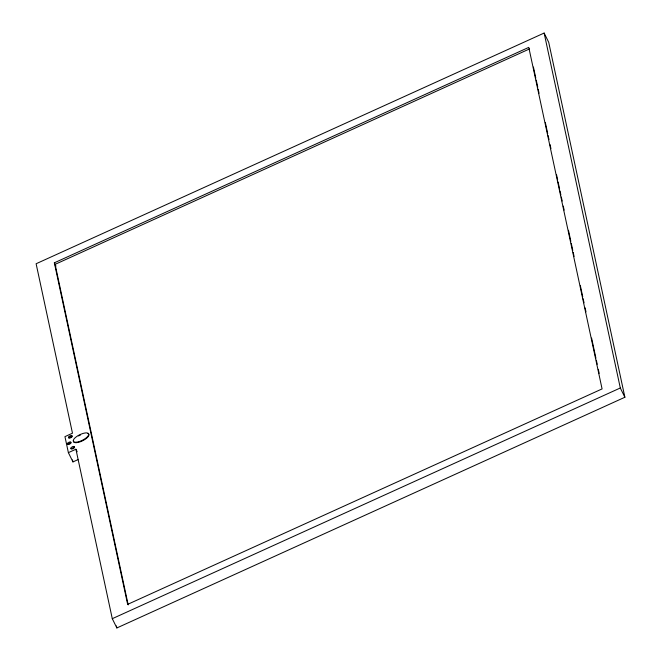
<?xml version="1.0" encoding="UTF-8"?>
<svg xmlns="http://www.w3.org/2000/svg" width="661" height="661" viewBox="0 0 661 661"><rect width="100%" height="100%" fill="white"/><g stroke="black" fill="none" stroke-linecap="round" stroke-linejoin="round"><path stroke-width="0.99" d="M68.38 452.653L75.916 449.224L112.287 618.688L116.865 627.95L624.885 397.253L548.713 42.312L544.135 33.05L36.115 263.747L72.479 433.211L64.943 436.632L68.38 452.653L72.958 461.915L77.99 459.635M54.342 262.814L528.775 47.369L602.08 388.916L127.647 604.369L54.342 262.814L55.954 266.077M529.535 48.914L55.103 264.359L128.193 604.906M112.287 618.688L620.307 387.982L544.135 33.05M620.307 387.982L624.885 397.253M75.916 449.224L77.172 451.752M533.427 67.05L535.807 78.13M536.245 80.146L537.757 87.202M538.186 89.21L539.054 93.242M545.325 122.459L547.705 133.547M548.134 135.563L549.002 139.587M550.084 144.627L550.943 148.659M556.57 174.851L557.653 179.891M558.082 181.907L559.594 188.955M560.024 190.971L560.892 195.003M561.321 197.019L562.189 201.051M563.271 206.083L564.139 210.115M568.46 230.268L570.84 241.348M571.269 243.364L572.781 250.42M573.219 252.436L574.078 256.46M580.35 285.684L582.729 296.764M583.167 298.78L584.027 302.812M585.109 307.844L585.977 311.876M591.595 338.068L595.925 358.221M596.354 360.237L597.222 364.269M598.304 369.309L599.163 373.333M116.435 625.934L116.865 627.95M72.528 459.916L72.958 461.915M71.611 436.012A1.958 0.702 -26.3 0 1 71.826 437.012A1.958 0.702 -26.3 0 1 69.306 438.152A1.958 0.702 -26.3 0 1 69.091 437.152M69.851 436.607A1.958 0.702 -26.3 0 1 70.306 436.376M87.591 433.442A8.535 3.074 -26.3 0 1 87.764 437.119A8.535 3.074 -26.3 0 1 79.849 441.928L77.915 442.465A8.535 3.074 -26.3 0 1 73.561 440.631M78.568 435.963A8.535 3.074 -26.3 0 1 80.551 434.946M73.107 447.076A1.958 0.702 -26.3 0 1 74.553 447.373A1.958 0.702 -26.3 0 1 72.479 448.869A1.958 0.702 -26.3 0 1 71.041 448.571M69.62 442.573A1.958 0.702 -26.3 0 1 71.024 442.953A1.958 0.702 -26.3 0 1 68.686 444.456A1.958 0.702 -26.3 0 1 67.686 443.812M78.329 435.475L76.527 436.632A8.535 3.074 -26.3 0 0 77.676 441.986L79.609 441.441A8.535 3.074 -26.3 0 0 88.723 434.029A8.535 3.074 -26.3 0 0 78.329 435.475M71.801 448.505A1.958 0.702 -26.3 0 0 74.338 446.679A1.958 0.702 -26.3 0 0 71.537 447.282A1.958 0.702 -26.3 0 0 71.801 448.505M69.463 437.615A1.958 0.702 -26.3 0 0 71.999 435.789A1.958 0.702 -26.3 0 0 69.198 436.392A1.958 0.702 -26.3 0 0 69.463 437.615M68.306 444.002A1.958 0.702 -26.3 0 0 70.843 442.176A1.958 0.702 -26.3 0 0 68.042 442.779A1.958 0.702 -26.3 0 0 68.306 444.002"/></g></svg>
